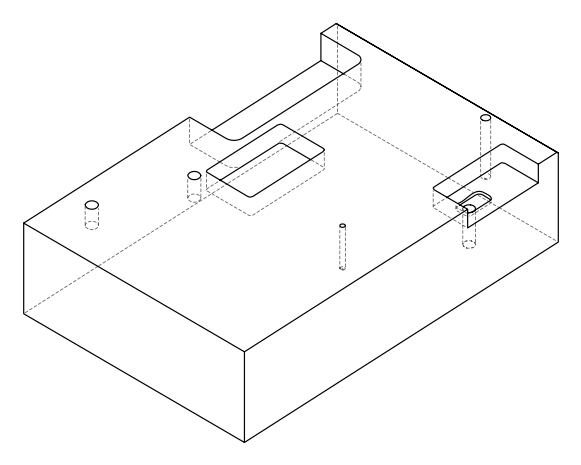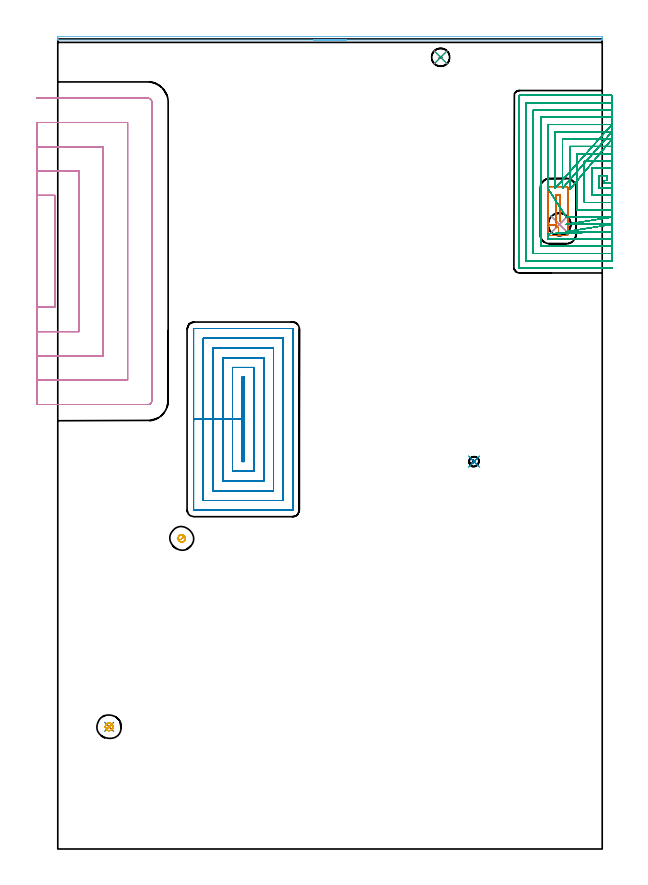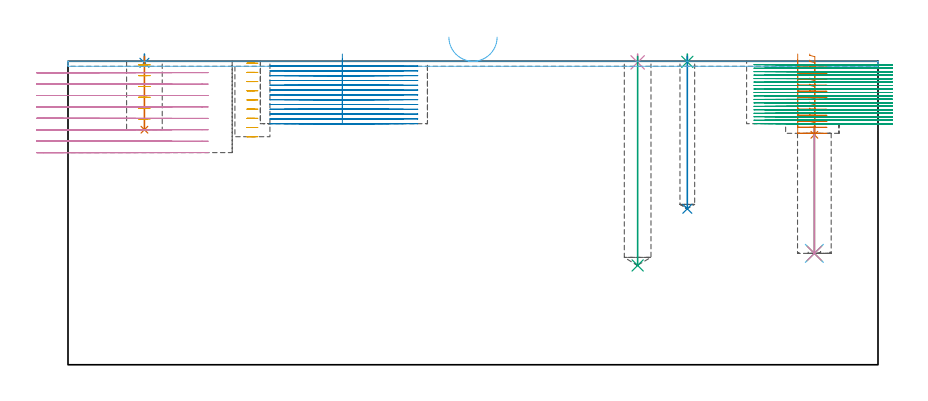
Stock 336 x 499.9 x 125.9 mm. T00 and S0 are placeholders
(PLAN: 17 operations, 13 tool changes, 177.8 min)
(1 SPOT_DRILL | STEP1POCKET | NXT0321_9005460120000 | 0.04 min | 3280 mm3)
(2 SPOT_DRILL_1 | STEP1POCKET_1 | NXT0321_9005460120000 | 0.03 min | 2 mm3)
(3 SPOT_DRILL_2 | STEP1POCKET_2 | NXT0321_9005460120000 | 0.03 min | 0 mm3)
(4 SPOT_DRILL_3 | STEP1POCKET_3 | NXT0321_9005460120000 | 0.03 min | 2 mm3)
(5 DRILL_BLIND_HOLE_INTO_CENTER | STEP1POCKET | UGT0301_480 | 0.21 min | 2718 mm3)
(6 DRILL_TO_ENLARGE_BLIND_HOLE | STEP1POCKET | UGT0301_374 | 0.21 min | 4529 mm3)
(7 DRILL_BLIND_HOLE_INTO_CENTER_1 | STEP1POCKET_1 | NXT0301_128 | 0.12 min | 3071 mm3)
(8 DRILL_BLIND_HOLE_INTO_CENTER_2 | STEP1POCKET_2 | UGT0301_456 | 0.25 min | 1720 mm3)
(9 DRILL_BLIND_HOLE_INTO_CENTER_3 | STEP1POCKET_3 | UGT0301_222 | 0.35 min | 7931 mm3)
(10 BORE_BLIND_HOLE | STEP1POCKET | UGT0332_064 | 0.21 min | 1695 mm3)
(11 MILL_ROUGH_BLIND_HOLE_CONTOUR | STEP1POCKET_1 | NXT0201_013 | Spiral | 0.73 min | 1802 mm3)
(12 AREA_MILL | FG_CHAMFER_SURFACE | UGT0205_001 | 2.84 min | 738 mm3)
(13 MILL_RECTANGULAR_POCKET | POCKET_RECTANGULAR_STRAIGHT | NXT0201_013 | Follow Part, ap 2.5, ae 75% | 5.41 min | 21156 mm3)
(14 MILL_RECTANGULAR_POCKET_1 | POCKET_RECTANGULAR_STRAIGHT_1 | NXT0201_009 | Follow Part, ap 2, ae 75% | 37.23 min | 215221 mm3)
(15 MILL_SLOT | SLOT_PARTIAL_RECTANGULAR | NXT0201_008 | Follow Part, ap 1.5, ae 75% | 95.32 min | 136559 mm3)
(16 MILL_SLOT_1 | SLOT_PARTIAL_RECTANGULAR_1 | UGT0201_094 | Follow Part, ap 5, ae 75% | 33.97 min | 537186 mm3)
(17 MILL_BLIND_HOLE_FROM_SOLID_MATERIAL | STEP1POCKET_4 | NXT0201_013 | Spiral | 0.86 min | 5209 mm3)
(TOOL NXT0321_9005460120000 | NC Spot Drill, 142deg, 12mm, Carbide, Uncoated | D12 PA142 FL30 Z2)
(TOOL UGT0301_480 | Carbide Drill 8.5 mm | D8.5 PA118 FL75 Z2)
(TOOL UGT0301_374 | Twist Drill Flat Bottom 13 mm | D13 PA180 FL101 Z2)
(TOOL NXT0301_128 | Carbide Drill 12mm [861.1-1200-036A1-GP GC34] | D12 PA150 FL37.4 Z2)
(TOOL UGT0301_456 | Carbide Drill 6.1 mm | D6.1 PA118 FL63 Z2)
(TOOL UGT0301_222 | Twist Drill 11.1 mm | D11.1 PA118 FL92 Z2)
(TOOL UGT0332_064 | 14 mm Boring Bar Slip Fit | D14)
(TOOL NXT0201_013 | ENDMILL 10mm | D10 FL30 Z4)
(TOOL UGT0205_001 | Chamfer Mill 20 x 3 x 45 deg. | D20 FL50 Z2)
(TOOL NXT0201_009 | ENDMILL 8mm [2P460-0800-NA 1630] | D8 FL26 Z6)
(TOOL NXT0201_008 | ENDMILL 6mm [2P460-0600-NA 1630] | D6 FL26 Z6)
(TOOL UGT0201_094 | End mill 20 mm | D20 FL38 Z4)
(OP 1 SPOT_DRILL)
G17 G21 G94 G90
T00 M6
G54
G17 G0 G90 X309.6 Y385.5 S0 M3
G43 Z135.9 H0
G94 G81 G98 Z95.389 F250. R99.
G80
M5
M2
(OP 2 SPOT_DRILL_1)
G17 G21 G94 G90
T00 M6
G54
G17 G0 G90 X31.7 Y75.4 S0 M3
G43 Z135.9 H0
G94 G81 G98 Z125.263 F250. R128.9
G80
M5
M2
(OP 3 SPOT_DRILL_2)
G17 G21 G94 G90
T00 M6
G54
G17 G0 G90 X256.9 Y239.1 S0 M3
G43 Z135.9 H0
G94 G81 G98 Z125.637 F250. R128.9
G80
M5
M2
(OP 4 SPOT_DRILL_3)
G17 G21 G94 G90
T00 M6
G54
G17 G0 G90 X236.3 Y488.6 S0 M3
G43 Z135.9 H0
G94 G81 G98 Z125.422 F250. R128.9
G80
M5
M2
(OP 5 DRILL_BLIND_HOLE_INTO_CENTER)
G17 G21 G94 G90
T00 M6
G54
G17 G0 G90 X309.6 Y385.5 S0 M3
G43 Z135.9 H0
G94 G81 G98 Z46.2 F250. R98.
G80
M5
M2
(OP 6 DRILL_TO_ENLARGE_BLIND_HOLE)
G17 G21 G94 G90
T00 M6
G54
G17 G0 G90 X309.6 Y385.5 S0 M3
G43 Z135.9 H0
G94 G73 G98 Z46.2 F250. Q12.45 R98.
G80
M5
M2
(OP 7 DRILL_BLIND_HOLE_INTO_CENTER_1)
G17 G21 G94 G90
T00 M6
G54
G17 G0 G90 X31.7 Y75.4 S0 M3
G43 Z135.9 H1
G94 G81 G98 Z97.5 F250. R127.9
G80
M5
M2
(OP 8 DRILL_BLIND_HOLE_INTO_CENTER_2)
G17 G21 G94 G90
T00 M6
G54
G17 G0 G90 X256.9 Y239.1 S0 M3
G43 Z135.9 H0
G94 G81 G98 Z64.7 F250. R127.9
G80
M5
M2
(OP 9 DRILL_BLIND_HOLE_INTO_CENTER_3)
G17 G21 G94 G90
T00 M6
G54
G17 G0 G90 X236.3 Y488.6 S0 M3
G43 Z135.9 H0
G94 G81 G98 Z41.2 F250. R127.9
G80
M5
M2
(OP 10 BORE_BLIND_HOLE)
G17 G21 G94 G90
T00 M6
G54
G17 G0 G90 X309.6 Y385.5 S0 M3
G43 Z135.9 H0
G94 G85 G98 Z46.2 F250. R98.
G80
M5
M2
(OP 11 MILL_ROUGH_BLIND_HOLE_CONTOUR)
G17 G21 G94 G90
T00 M6
G54
G17 G0 G90 X31.7 Y75.4 S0 M3
G43 Z135.9 H0
Z124.414
G94 G3 X31.842 Y77.658 R1.133 F250.
X29.319 Y75.701 R2.258
X31.399 Y73.019 R2.4
X29.319 Y75.701 R-2.4
X30.359 Y74.36 R1.2
X31.7 Y75.4 R1.2
G0 Z119.929
G3 X31.842 Y77.658 R1.133
X29.319 Y75.701 R2.258
X31.399 Y73.019 R2.4
X29.319 Y75.701 R-2.4
X30.359 Y74.36 R1.2
X31.7 Y75.4 R1.2
G0 Z115.443
G3 X31.842 Y77.658 R1.133
X29.319 Y75.701 R2.258
X31.399 Y73.019 R2.4
X29.319 Y75.701 R-2.4
X30.359 Y74.36 R1.2
X31.7 Y75.4 R1.2
G0 Z110.957
G3 X31.842 Y77.658 R1.133
X29.319 Y75.701 R2.258
X31.399 Y73.019 R2.4
X29.319 Y75.701 R-2.4
X30.359 Y74.36 R1.2
X31.7 Y75.4 R1.2
G0 Z106.471
G3 X31.842 Y77.658 R1.133
X29.319 Y75.701 R2.258
X31.399 Y73.019 R2.4
X29.319 Y75.701 R-2.4
X30.359 Y74.36 R1.2
X31.7 Y75.4 R1.2
G0 Z101.986
G3 X31.842 Y77.658 R1.133
X29.319 Y75.701 R2.258
X31.399 Y73.019 R2.4
X29.319 Y75.701 R-2.4
X30.359 Y74.36 R1.2
X31.7 Y75.4 R1.2
G0 Z97.5
G3 X31.842 Y77.658 R1.133
X29.319 Y75.701 R2.258
X31.399 Y73.019 R2.4
X29.319 Y75.701 R-2.4
X30.359 Y74.36 R1.2
X31.7 Y75.4 R1.2
G0 Z135.9
M5
M2
(OP 12 AREA_MILL)
G17 G21 G94 G90
T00 M6
G54
G17 G0 G90 X178. Y499.3 S1061 M3
G43 Z135.9 H0
G94 G1 X177.962 Z135.028 F250.
X177.848 Z134.163
X177.659 Z133.312
X177.397 Z132.48
X177.063 Z131.674
X176.66 Z130.9
X176.192 Z130.164
X175.66 Z129.472
X175.071 Z128.829
X174.428 Z128.24
X173.736 Z127.708
X173. Z127.24
X172.226 Z126.837
X171.42 Z126.503
X170.588 Z126.241
X169.736 Z126.052
X168.872 Z125.938
X168. Z125.9
X0.163
X0.01 Y499.303 Z125.888
X0.007 Y499.355 Z125.836
X0. Y499.742 Z125.458
Y500.144 Z125.056
Y500.796 Z124.399
Y501.122 Z124.074
X0.002 Y501.391 Z123.805
X0.163 Y501.4 Z123.8
X335.535 Y501.399 Z123.801
X335.837 Y501.396 Z123.804
X335.998 Y501.391 Z123.805
X336. Y501.122 Z124.074
Y500.796 Z124.399
Y500.144 Z125.056
Y499.741 Z125.458
X335.993 Y499.355 Z125.836
X335.99 Y499.303 Z125.888
X335.837 Y499.3 Z125.9
X168.
X167.128 Z125.938
X166.264 Z126.052
X165.412 Z126.241
X164.58 Z126.503
X163.774 Z126.837
X163. Z127.24
X162.264 Z127.708
X161.572 Z128.24
X160.929 Z128.829
X160.34 Z129.472
X159.808 Z130.164
X159.34 Z130.9
X158.937 Z131.674
X158.603 Z132.48
X158.341 Z133.312
X158.152 Z134.163
X158.038 Z135.028
X158. Z135.9
M5
M2
(OP 13 MILL_RECTANGULAR_POCKET)
G17 G21 G94 G90
T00 M6
G54
G17 G0 G90 X307.7 Y401.731 S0 M3
G43 Z135.9 H0
Z128.9
G94 G1 Y403.8 Z128.345 F250.
X309.8 Z127.783
Y387.474 Z123.408
Y403.8 F500.
X307.7
Y386.071
G0 X302.7 Y405.412 Z128.9
G1 Y384.917 Z123.408 F250.
X307.7
Y383.6 F500.
X309.027
Y378.6
X314.1
G3 X314.8 Y379.3 R0.7
G1 Y408.1
G3 X314.1 Y408.8 R0.7
G1 X303.4
G3 X302.7 Y408.1 R0.7
G1 Y379.3
G3 X303.4 Y378.6 R0.7
G1 X309.027
X310.027
G0 X307.7 Y401.731 Z126.408
G1 Y403.8 Z125.854 F250.
X309.8 Z125.291
Y387.474 Z120.917
Y403.8 F500.
X307.7
Y386.071
G0 X302.7 Y405.412 Z126.408
G1 Y384.917 Z120.917 F250.
X307.7
Y383.6 F500.
X309.027
Y378.6
X314.1
G3 X314.8 Y379.3 R0.7
G1 Y408.1
G3 X314.1 Y408.8 R0.7
G1 X303.4
G3 X302.7 Y408.1 R0.7
G1 Y379.3
G3 X303.4 Y378.6 R0.7
G1 X309.027
X310.027
G0 X307.7 Y401.731 Z123.917
G1 Y403.8 Z123.362 F250.
X309.8 Z122.799
Y387.474 Z118.425
Y403.8 F500.
X307.7
Y386.071
G0 X302.7 Y405.412 Z123.917
G1 Y384.917 Z118.425 F250.
X307.7
Y383.6 F500.
X309.027
Y378.6
X314.1
G3 X314.8 Y379.3 R0.7
G1 Y408.1
G3 X314.1 Y408.8 R0.7
G1 X303.4
G3 X302.7 Y408.1 R0.7
G1 Y379.3
G3 X303.4 Y378.6 R0.7
G1 X309.027
X310.027
G0 X307.7 Y401.731 Z121.425
G1 Y403.8 Z120.87 F250.
X309.8 Z120.308
Y387.474 Z115.933
Y403.8 F500.
X307.7
Y386.071
G0 X302.7 Y405.412 Z121.425
G1 Y384.917 Z115.933 F250.
X307.7
Y383.6 F500.
X309.027
Y378.6
X314.1
G3 X314.8 Y379.3 R0.7
G1 Y408.1
G3 X314.1 Y408.8 R0.7
G1 X303.4
G3 X302.7 Y408.1 R0.7
G1 Y379.3
G3 X303.4 Y378.6 R0.7
G1 X309.027
X310.027
G0 X307.7 Y401.731 Z118.933
G1 Y403.8 Z118.379 F250.
X309.8 Z117.816
Y387.474 Z113.442
Y403.8 F500.
X307.7
Y386.071
G0 X302.7 Y405.412 Z118.933
G1 Y384.917 Z113.442 F250.
X307.7
Y383.6 F500.
X309.028
Y378.6
X314.1
G3 X314.8 Y379.3 R0.7
G1 Y408.1
G3 X314.1 Y408.8 R0.7
G1 X303.4
G3 X302.7 Y408.1 R0.7
G1 Y379.3
G3 X303.4 Y378.6 R0.7
G1 X309.028
X310.028
G0 X307.7 Y401.731 Z116.442
G1 Y403.8 Z115.887 F250.
X309.8 Z115.324
Y387.474 Z110.95
Y403.8 F500.
X307.7
Y386.071
G0 X302.7 Y405.412 Z116.442
G1 Y384.917 Z110.95 F250.
X307.7
Y383.6 F500.
X309.028
Y378.6
X314.1
G3 X314.8 Y379.3 R0.7
G1 Y408.1
G3 X314.1 Y408.8 R0.7
G1 X303.4
G3 X302.7 Y408.1 R0.7
G1 Y379.3
G3 X303.4 Y378.6 R0.7
G1 X309.028
X310.028
G0 X307.7 Y401.731 Z113.95
G1 Y403.8 Z113.395 F250.
X309.8 Z112.833
Y387.474 Z108.458
Y403.8 F500.
X307.7
Y386.071
G0 X302.7 Y405.412 Z113.95
G1 Y384.917 Z108.458 F250.
X307.7
Y383.6 F500.
X309.027
Y378.6
X314.1
G3 X314.8 Y379.3 R0.7
G1 Y408.1
G3 X314.1 Y408.8 R0.7
G1 X303.4
G3 X302.7 Y408.1 R0.7
G1 Y379.3
G3 X303.4 Y378.6 R0.7
G1 X309.027
X310.027
G0 X307.7 Y401.731 Z111.458
G1 Y403.8 Z110.904 F250.
X309.8 Z110.341
Y387.474 Z105.967
Y403.8 F500.
X307.7
Y386.071
G0 X302.7 Y405.412 Z111.458
G1 Y384.917 Z105.967 F250.
X307.7
Y383.6 F500.
X309.027
Y378.6
X314.1
G3 X314.8 Y379.3 R0.7
G1 Y408.1
G3 X314.1 Y408.8 R0.7
G1 X303.4
G3 X302.7 Y408.1 R0.7
G1 Y379.3
G3 X303.4 Y378.6 R0.7
G1 X309.027
X310.027
G0 X307.7 Y401.731 Z108.967
G1 Y403.8 Z108.412 F250.
X309.8 Z107.849
Y387.474 Z103.475
Y403.8 F500.
X307.7
Y386.071
G0 X302.7 Y405.412 Z108.967
G1 Y384.917 Z103.475 F250.
X307.7
Y383.6 F500.
X309.027
Y378.6
X314.1
G3 X314.8 Y379.3 R0.7
G1 Y408.1
G3 X314.1 Y408.8 R0.7
G1 X303.4
G3 X302.7 Y408.1 R0.7
G1 Y379.3
G3 X303.4 Y378.6 R0.7
G1 X309.027
X310.027
G0 X307.7 Y401.731 Z106.475
G1 Y403.8 Z105.92 F250.
X309.8 Z105.358
Y387.474 Z100.983
Y403.8 F500.
X307.7
Y386.071
G0 X302.7 Y405.412 Z106.475
G1 Y384.917 Z100.983 F250.
X307.7
Y383.6 F500.
X309.027
Y378.6
X314.1
G3 X314.8 Y379.3 R0.7
G1 Y408.1
G3 X314.1 Y408.8 R0.7
G1 X303.4
G3 X302.7 Y408.1 R0.7
G1 Y379.3
G3 X303.4 Y378.6 R0.7
G1 X309.027
X310.027
G0 X307.7 Y401.731 Z103.983
G1 Y403.8 Z103.429 F250.
X309.8 Z102.866
Y387.474 Z98.492
Y403.8 F500.
X307.7
Y386.071
G0 X302.7 Y405.412 Z103.983
G1 Y384.917 Z98.492 F250.
X307.7
Y383.6 F500.
X309.028
Y378.6
X314.1
G3 X314.8 Y379.3 R0.7
G1 Y408.1
G3 X314.1 Y408.8 R0.7
G1 X303.4
G3 X302.7 Y408.1 R0.7
G1 Y379.3
G3 X303.4 Y378.6 R0.7
G1 X309.028
X310.028
G0 X307.7 Y401.731 Z101.492
G1 Y403.8 Z100.937 F250.
X309.8 Z100.374
Y387.474 Z96.
Y403.8 F500.
X307.7
Y386.071
G0 X302.7 Y405.412 Z101.492
G1 Y384.917 Z96. F250.
X307.7
Y383.6 F500.
X309.028
Y378.6
X314.1
G3 X314.8 Y379.3 R0.7
G1 Y408.1
G3 X314.1 Y408.8 R0.7
G1 X303.4
G3 X302.7 Y408.1 R0.7
G1 Y379.3
G3 X303.4 Y378.6 R0.7
G1 X309.028
X310.028
G0 Z135.9
M5
M2
(OP 14 MILL_RECTANGULAR_POCKET_1)
G17 G21 G94 G90
T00 M6
G54
G17 G0 G90 X113.8 Y283.782 S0 M3
G43 Z135.9 H1
Z128.9
G94 G1 Y265.15 Z123.908 F250.
Y239.1 F500.
X115.1
Y291.2
X113.8
Y265.15
X107.8
Y233.1
X121.1
Y297.2
X107.8
Y265.15
X101.8
Y227.1
X127.1
Y303.2
X101.8
Y265.15
X95.8
Y221.1
X133.1
Y309.2
X95.8
Y265.15
X89.8
Y215.1
X139.1
Y315.2
X89.8
Y265.15
X83.8
Y209.3
G3 X84. Y209.1 R0.2
G1 X144.9
G3 X145.1 Y209.3 R0.2
G1 Y321.
G3 X144.9 Y321.2 R0.2
G1 X84.
G3 X83.8 Y321. R0.2
G1 Y265.15
Y264.15
G0 X113.8 Y283.782 Z126.908
G1 Y265.15 Z121.915 F250.
Y239.1 F500.
X115.1
Y291.2
X113.8
Y265.15
X107.8
Y233.1
X121.1
Y297.2
X107.8
Y265.15
X101.8
Y227.1
X127.1
Y303.2
X101.8
Y265.15
X95.8
Y221.1
X133.1
Y309.2
X95.8
Y265.15
X89.8
Y215.1
X139.1
Y315.2
X89.8
Y265.15
X83.8
Y209.3
G3 X84. Y209.1 R0.2
G1 X144.9
G3 X145.1 Y209.3 R0.2
G1 Y321.
G3 X144.9 Y321.2 R0.2
G1 X84.
G3 X83.8 Y321. R0.2
G1 Y265.15
Y264.15
G0 X113.8 Y283.782 Z124.915
G1 Y265.15 Z119.923 F250.
Y239.1 F500.
X115.1
Y291.2
X113.8
Y265.15
X107.8
Y233.1
X121.1
Y297.2
X107.8
Y265.15
X101.8
Y227.1
X127.1
Y303.2
X101.8
Y265.15
X95.8
Y221.1
X133.1
Y309.2
X95.8
Y265.15
X89.8
Y215.1
X139.1
Y315.2
X89.8
Y265.15
X83.8
Y209.3
G3 X84. Y209.1 R0.2
G1 X144.9
G3 X145.1 Y209.3 R0.2
G1 Y321.
G3 X144.9 Y321.2 R0.2
G1 X84.
G3 X83.8 Y321. R0.2
G1 Y265.15
Y264.15
G0 X113.8 Y283.782 Z122.923
G1 Y265.15 Z117.931 F250.
Y239.1 F500.
X115.1
Y291.2
X113.8
Y265.15
X107.8
Y233.1
X121.1
Y297.2
X107.8
Y265.15
X101.8
Y227.1
X127.1
Y303.2
X101.8
Y265.15
X95.8
Y221.1
X133.1
Y309.2
X95.8
Y265.15
X89.8
Y215.1
X139.1
Y315.2
X89.8
Y265.15
X83.8
Y209.3
G3 X84. Y209.1 R0.2
G1 X144.9
G3 X145.1 Y209.3 R0.2
G1 Y321.
G3 X144.9 Y321.2 R0.2
G1 X84.
G3 X83.8 Y321. R0.2
G1 Y265.15
Y264.15
G0 X113.8 Y283.782 Z120.931
G1 Y265.15 Z115.938 F250.
Y239.1 F500.
X115.1
Y291.2
X113.8
Y265.15
X107.8
Y233.1
X121.1
Y297.2
X107.8
Y265.15
X101.8
Y227.1
X127.1
Y303.2
X101.8
Y265.15
X95.8
Y221.1
X133.1
Y309.2
X95.8
Y265.15
X89.8
Y215.1
X139.1
Y315.2
X89.8
Y265.15
X83.8
Y209.3
G3 X84. Y209.1 R0.2
G1 X144.9
G3 X145.1 Y209.3 R0.2
G1 Y321.
G3 X144.9 Y321.2 R0.2
G1 X84.
G3 X83.8 Y321. R0.2
G1 Y265.15
Y264.15
G0 X113.8 Y283.782 Z118.938
G1 Y265.15 Z113.946 F250.
Y239.1 F500.
X115.1
Y291.2
X113.8
Y265.15
X107.8
Y233.1
X121.1
Y297.2
X107.8
Y265.15
X101.8
Y227.1
X127.1
Y303.2
X101.8
Y265.15
X95.8
Y221.1
X133.1
Y309.2
X95.8
Y265.15
X89.8
Y215.1
X139.1
Y315.2
X89.8
Y265.15
X83.8
Y209.3
G3 X84. Y209.1 R0.2
G1 X144.9
G3 X145.1 Y209.3 R0.2
G1 Y321.
G3 X144.9 Y321.2 R0.2
G1 X84.
G3 X83.8 Y321. R0.2
G1 Y265.15
Y264.15
G0 X113.8 Y283.782 Z116.946
G1 Y265.15 Z111.954 F250.
Y239.1 F500.
X115.1
Y291.2
X113.8
Y265.15
X107.8
Y233.1
X121.1
Y297.2
X107.8
Y265.15
X101.8
Y227.1
X127.1
Y303.2
X101.8
Y265.15
X95.8
Y221.1
X133.1
Y309.2
X95.8
Y265.15
X89.8
Y215.1
X139.1
Y315.2
X89.8
Y265.15
X83.8
Y209.3
G3 X84. Y209.1 R0.2
G1 X144.9
G3 X145.1 Y209.3 R0.2
G1 Y321.
G3 X144.9 Y321.2 R0.2
G1 X84.
G3 X83.8 Y321. R0.2
G1 Y265.15
Y264.15
G0 X113.8 Y283.782 Z114.954
G1 Y265.15 Z109.962 F250.
Y239.1 F500.
X115.1
Y291.2
X113.8
Y265.15
X107.8
Y233.1
X121.1
Y297.2
X107.8
Y265.15
X101.8
Y227.1
X127.1
Y303.2
X101.8
Y265.15
X95.8
Y221.1
X133.1
Y309.2
X95.8
Y265.15
X89.8
Y215.1
X139.1
Y315.2
X89.8
Y265.15
X83.8
Y209.3
G3 X84. Y209.1 R0.2
G1 X144.9
G3 X145.1 Y209.3 R0.2
G1 Y321.
G3 X144.9 Y321.2 R0.2
G1 X84.
G3 X83.8 Y321. R0.2
G1 Y265.15
Y264.15
G0 X113.8 Y283.782 Z112.962
G1 Y265.15 Z107.969 F250.
Y239.1 F500.
X115.1
Y291.2
X113.8
Y265.15
X107.8
Y233.1
X121.1
Y297.2
X107.8
Y265.15
X101.8
Y227.1
X127.1
Y303.2
X101.8
Y265.15
X95.8
Y221.1
X133.1
Y309.2
X95.8
Y265.15
X89.8
Y215.1
X139.1
Y315.2
X89.8
Y265.15
X83.8
Y209.3
G3 X84. Y209.1 R0.2
G1 X144.9
G3 X145.1 Y209.3 R0.2
G1 Y321.
G3 X144.9 Y321.2 R0.2
G1 X84.
G3 X83.8 Y321. R0.2
G1 Y265.15
Y264.15
G0 X113.8 Y283.782 Z110.969
G1 Y265.15 Z105.977 F250.
Y239.1 F500.
X115.1
Y291.2
X113.8
Y265.15
X107.8
Y233.1
X121.1
Y297.2
X107.8
Y265.15
X101.8
Y227.1
X127.1
Y303.2
X101.8
Y265.15
X95.8
Y221.1
X133.1
Y309.2
X95.8
Y265.15
X89.8
Y215.1
X139.1
Y315.2
X89.8
Y265.15
X83.8
Y209.3
G3 X84. Y209.1 R0.2
G1 X144.9
G3 X145.1 Y209.3 R0.2
G1 Y321.
G3 X144.9 Y321.2 R0.2
G1 X84.
G3 X83.8 Y321. R0.2
G1 Y265.15
Y264.15
G0 X113.8 Y283.782 Z108.977
G1 Y265.15 Z103.985 F250.
Y239.1 F500.
X115.1
Y291.2
X113.8
Y265.15
X107.8
Y233.1
X121.1
Y297.2
X107.8
Y265.15
X101.8
Y227.1
X127.1
Y303.2
X101.8
Y265.15
X95.8
Y221.1
X133.1
Y309.2
X95.8
Y265.15
X89.8
Y215.1
X139.1
Y315.2
X89.8
Y265.15
X83.8
Y209.3
G3 X84. Y209.1 R0.2
G1 X144.9
G3 X145.1 Y209.3 R0.2
G1 Y321.
G3 X144.9 Y321.2 R0.2
G1 X84.
G3 X83.8 Y321. R0.2
G1 Y265.15
Y264.15
G0 X113.8 Y283.782 Z106.985
G1 Y265.15 Z101.992 F250.
Y239.1 F500.
X115.1
Y291.2
X113.8
Y265.15
X107.8
Y233.1
X121.1
Y297.2
X107.8
Y265.15
X101.8
Y227.1
X127.1
Y303.2
X101.8
Y265.15
X95.8
Y221.1
X133.1
Y309.2
X95.8
Y265.15
X89.8
Y215.1
X139.1
Y315.2
X89.8
Y265.15
X83.8
Y209.3
G3 X84. Y209.1 R0.2
G1 X144.9
G3 X145.1 Y209.3 R0.2
G1 Y321.
G3 X144.9 Y321.2 R0.2
G1 X84.
G3 X83.8 Y321. R0.2
G1 Y265.15
Y264.15
G0 X113.8 Y283.782 Z104.992
G1 Y265.15 Z100. F250.
Y239.1 F500.
X115.1
Y291.2
X113.8
Y265.15
X107.8
Y233.1
X121.1
Y297.2
X107.8
Y265.15
X101.8
Y227.1
X127.1
Y303.2
X101.8
Y265.15
X95.8
Y221.1
X133.1
Y309.2
X95.8
Y265.15
X89.8
Y215.1
X139.1
Y315.2
X89.8
Y265.15
X83.8
Y209.3
G3 X84. Y209.1 R0.2
G1 X144.9
G3 X145.1 Y209.3 R0.2
G1 Y321.
G3 X144.9 Y321.2 R0.2
G1 X84.
G3 X83.8 Y321. R0.2
G1 Y265.15
Y264.15
G0 Z135.9
M5
M2
(OP 15 MILL_SLOT)
G17 G21 G94 G90
T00 M6
G54
G17 G0 G90 X342. Y411. S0 M3
G43 Z135.9 H1
Z124.461
G94 G1 X339. F250.
X337. F500.
Y412.6
X339.
Y415.6
X334.
Y408.
X339.
X342. F250.
Y420.1
X339.
X329.5 F500.
Y403.5
X339.
X342. F250.
Y424.6
X339.
X325. F500.
Y399.
X339.
X342. F250.
Y429.1
X339.
X320.5 F500.
Y394.5
X339.
X342. F250.
Y433.6
X339.
X316. F500.
Y409.99
Y406.99 F250.
X342. Y438.1 F500.
X339. F250.
X311.5 F500.
Y410.8
Y407.8 F250.
X342. Y442.6 F500.
X339. F250.
X307. F500.
Y410.8
Y407.8 F250.
X342. Y447.1 F500.
X339. F250.
X302.5 F500.
Y410.626
Y407.626 F250.
X313.8 Y390. F500.
X316.8 F250.
X339. F500.
X342. F250.
X313.8 Y385.5 F500.
X316.8 F250.
X339. F500.
X342. F250.
X313.8 Y381. F500.
X316.8 F250.
X339. F500.
X342. F250.
X302.5 Y379.766 F500.
Y376.766 F250.
Y376.5 F500.
X339.
X342. F250.
Y451.6
X339.
X298. F500.
Y372.
X339.
X342. F250.
Y456.1
X339.
X293.5 F500.
Y367.5
X339.
X342. F250.
Y460.6
X339.
X289. F500.
Y363.
X339.
X342. F250.
Y465.1
X339.
X284.9 F500.
G3 X284.5 Y464.7 R0.4
G1 Y358.9
G3 X284.9 Y358.5 R0.4
G1 X339.
X342. F250.
G0 Y411. Z123.022
G1 X339.
X337. F500.
Y412.6
X339.
Y415.6
X334.
Y408.
X339.
X342. F250.
Y420.1
X339.
X329.5 F500.
Y403.5
X339.
X342. F250.
Y424.6
X339.
X325. F500.
Y399.
X339.
X342. F250.
Y429.1
X339.
X320.5 F500.
Y394.5
X339.
X342. F250.
Y433.6
X339.
X316. F500.
Y409.99
Y406.99 F250.
X342. Y438.1 F500.
X339. F250.
X311.5 F500.
Y410.8
Y407.8 F250.
X342. Y442.6 F500.
X339. F250.
X307. F500.
Y410.8
Y407.8 F250.
X342. Y447.1 F500.
X339. F250.
X302.5 F500.
Y410.626
Y407.626 F250.
X313.8 Y390. F500.
X316.8 F250.
X339. F500.
X342. F250.
X313.8 Y385.5 F500.
X316.8 F250.
X339. F500.
X342. F250.
X313.8 Y381. F500.
X316.8 F250.
X339. F500.
X342. F250.
X302.5 Y379.766 F500.
Y376.766 F250.
Y376.5 F500.
X339.
X342. F250.
Y451.6
X339.
X298. F500.
Y372.
X339.
X342. F250.
Y456.1
X339.
X293.5 F500.
Y367.5
X339.
X342. F250.
Y460.6
X339.
X289. F500.
Y363.
X339.
X342. F250.
Y465.1
X339.
X284.9 F500.
G3 X284.5 Y464.7 R0.4
G1 Y358.9
G3 X284.9 Y358.5 R0.4
G1 X339.
X342. F250.
G0 Y411. Z121.583
G1 X339.
X337. F500.
Y412.6
X339.
Y415.6
X334.
Y408.
X339.
X342. F250.
Y420.1
X339.
X329.5 F500.
Y403.5
X339.
X342. F250.
Y424.6
X339.
X325. F500.
Y399.
X339.
X342. F250.
Y429.1
X339.
X320.5 F500.
Y394.5
X339.
X342. F250.
Y433.6
X339.
X316. F500.
Y409.99
Y406.99 F250.
X342. Y438.1 F500.
X339. F250.
X311.5 F500.
Y410.8
Y407.8 F250.
X342. Y442.6 F500.
X339. F250.
X307. F500.
Y410.8
Y407.8 F250.
X342. Y447.1 F500.
X339. F250.
X302.5 F500.
Y410.626
Y407.626 F250.
X313.8 Y390. F500.
X316.8 F250.
X339. F500.
X342. F250.
X313.8 Y385.5 F500.
X316.8 F250.
X339. F500.
X342. F250.
X313.8 Y381. F500.
X316.8 F250.
X339. F500.
X342. F250.
X302.5 Y379.766 F500.
Y376.766 F250.
Y376.5 F500.
X339.
X342. F250.
Y451.6
X339.
X298. F500.
Y372.
X339.
X342. F250.
Y456.1
X339.
X293.5 F500.
Y367.5
X339.
X342. F250.
Y460.6
X339.
X289. F500.
Y363.
X339.
X342. F250.
Y465.1
X339.
X284.9 F500.
G3 X284.5 Y464.7 R0.4
G1 Y358.9
G3 X284.9 Y358.5 R0.4
G1 X339.
X342. F250.
G0 Y411. Z120.144
G1 X339.
X337. F500.
Y412.6
X339.
Y415.6
X334.
Y408.
X339.
X342. F250.
Y420.1
X339.
X329.5 F500.
Y403.5
X339.
X342. F250.
Y424.6
X339.
X325. F500.
Y399.
X339.
X342. F250.
Y429.1
X339.
X320.5 F500.
Y394.5
X339.
X342. F250.
Y433.6
X339.
X316. F500.
Y409.99
Y406.99 F250.
X342. Y438.1 F500.
X339. F250.
X311.5 F500.
Y410.8
Y407.8 F250.
X342. Y442.6 F500.
X339. F250.
X307. F500.
Y410.8
Y407.8 F250.
X342. Y447.1 F500.
X339. F250.
X302.5 F500.
Y410.626
Y407.626 F250.
X313.8 Y390. F500.
X316.8 F250.
X339. F500.
X342. F250.
X313.8 Y385.5 F500.
X316.8 F250.
X339. F500.
X342. F250.
X313.8 Y381. F500.
X316.8 F250.
X339. F500.
X342. F250.
X302.5 Y379.766 F500.
Y376.766 F250.
Y376.5 F500.
X339.
X342. F250.
Y451.6
X339.
X298. F500.
Y372.
X339.
X342. F250.
Y456.1
X339.
X293.5 F500.
Y367.5
X339.
X342. F250.
Y460.6
X339.
X289. F500.
Y363.
X339.
X342. F250.
Y465.1
X339.
X284.9 F500.
G3 X284.5 Y464.7 R0.4
G1 Y358.9
G3 X284.9 Y358.5 R0.4
G1 X339.
X342. F250.
G0 Y411. Z118.705
G1 X339.
X337. F500.
Y412.6
X339.
Y415.6
X334.
Y408.
X339.
X342. F250.
Y420.1
X339.
X329.5 F500.
Y403.5
X339.
X342. F250.
Y424.6
X339.
X325. F500.
Y399.
X339.
X342. F250.
Y429.1
X339.
X320.5 F500.
Y394.5
X339.
X342. F250.
Y433.6
X339.
X316. F500.
Y409.99
Y406.99 F250.
X342. Y438.1 F500.
X339. F250.
X311.5 F500.
Y410.8
Y407.8 F250.
X342. Y442.6 F500.
X339. F250.
X307. F500.
Y410.8
Y407.8 F250.
X342. Y447.1 F500.
X339. F250.
X302.5 F500.
Y410.626
Y407.626 F250.
X313.8 Y390. F500.
X316.8 F250.
X339. F500.
X342. F250.
X313.8 Y385.5 F500.
X316.8 F250.
X339. F500.
X342. F250.
X313.8 Y381. F500.
X316.8 F250.
X339. F500.
X342. F250.
X302.5 Y379.766 F500.
Y376.766 F250.
Y376.5 F500.
X339.
X342. F250.
Y451.6
X339.
X298. F500.
Y372.
X339.
X342. F250.
Y456.1
X339.
X293.5 F500.
Y367.5
X339.
X342. F250.
Y460.6
X339.
X289. F500.
Y363.
X339.
X342. F250.
Y465.1
X339.
X284.9 F500.
G3 X284.5 Y464.7 R0.4
G1 Y358.9
G3 X284.9 Y358.5 R0.4
G1 X339.
X342. F250.
G0 Y411. Z117.267
G1 X339.
X337. F500.
Y412.6
X339.
Y415.6
X334.
Y408.
X339.
X342. F250.
Y420.1
X339.
X329.5 F500.
Y403.5
X339.
X342. F250.
Y424.6
X339.
X325. F500.
Y399.
X339.
X342. F250.
Y429.1
X339.
X320.5 F500.
Y394.5
X339.
X342. F250.
Y433.6
X339.
X316. F500.
Y409.99
Y406.99 F250.
X342. Y438.1 F500.
X339. F250.
X311.5 F500.
Y410.8
Y407.8 F250.
X342. Y442.6 F500.
X339. F250.
X307. F500.
Y410.8
Y407.8 F250.
X342. Y447.1 F500.
X339. F250.
X302.5 F500.
Y410.626
Y407.626 F250.
X313.8 Y390. F500.
X316.8 F250.
X339. F500.
X342. F250.
X313.8 Y385.5 F500.
X316.8 F250.
X339. F500.
X342. F250.
X313.8 Y381. F500.
X316.8 F250.
X339. F500.
X342. F250.
X302.5 Y379.766 F500.
Y376.766 F250.
Y376.5 F500.
X339.
X342. F250.
Y451.6
X339.
X298. F500.
Y372.
X339.
X342. F250.
Y456.1
X339.
X293.5 F500.
Y367.5
X339.
X342. F250.
Y460.6
X339.
X289. F500.
Y363.
X339.
X342. F250.
Y465.1
X339.
X284.9 F500.
G3 X284.5 Y464.7 R0.4
G1 Y358.9
G3 X284.9 Y358.5 R0.4
G1 X339.
X342. F250.
G0 Y411. Z115.828
G1 X339.
X337. F500.
Y412.6
X339.
Y415.6
X334.
Y408.
X339.
X342. F250.
Y420.1
X339.
X329.5 F500.
Y403.5
X339.
X342. F250.
Y424.6
X339.
X325. F500.
Y399.
X339.
X342. F250.
Y429.1
X339.
X320.5 F500.
Y394.5
X339.
X342. F250.
Y433.6
X339.
X316. F500.
Y409.99
Y406.99 F250.
X342. Y438.1 F500.
X339. F250.
X311.5 F500.
Y410.8
Y407.8 F250.
X342. Y442.6 F500.
X339. F250.
X307. F500.
Y410.8
Y407.8 F250.
X342. Y447.1 F500.
X339. F250.
X302.5 F500.
Y410.626
Y407.626 F250.
X313.8 Y390. F500.
X316.8 F250.
X339. F500.
X342. F250.
X313.8 Y385.5 F500.
X316.8 F250.
X339. F500.
X342. F250.
X313.8 Y381. F500.
X316.8 F250.
X339. F500.
X342. F250.
X302.5 Y379.766 F500.
Y376.766 F250.
Y376.5 F500.
X339.
X342. F250.
Y451.6
X339.
X298. F500.
Y372.
X339.
X342. F250.
Y456.1
X339.
X293.5 F500.
Y367.5
X339.
X342. F250.
Y460.6
X339.
X289. F500.
Y363.
X339.
X342. F250.
Y465.1
X339.
X284.9 F500.
G3 X284.5 Y464.7 R0.4
G1 Y358.9
G3 X284.9 Y358.5 R0.4
G1 X339.
X342. F250.
G0 Y411. Z114.389
G1 X339.
X337. F500.
Y412.6
X339.
Y415.6
X334.
Y408.
X339.
X342. F250.
Y420.1
X339.
X329.5 F500.
Y403.5
X339.
X342. F250.
Y424.6
X339.
X325. F500.
Y399.
X339.
X342. F250.
Y429.1
X339.
X320.5 F500.
Y394.5
X339.
X342. F250.
Y433.6
X339.
X316. F500.
Y409.99
Y406.99 F250.
X342. Y438.1 F500.
X339. F250.
X311.5 F500.
Y410.8
Y407.8 F250.
X342. Y442.6 F500.
X339. F250.
X307. F500.
Y410.8
Y407.8 F250.
X342. Y447.1 F500.
X339. F250.
X302.5 F500.
Y410.626
Y407.626 F250.
X313.8 Y390. F500.
X316.8 F250.
X339. F500.
X342. F250.
X313.8 Y385.5 F500.
X316.8 F250.
X339. F500.
X342. F250.
X313.8 Y381. F500.
X316.8 F250.
X339. F500.
X342. F250.
X302.5 Y379.766 F500.
Y376.766 F250.
Y376.5 F500.
X339.
X342. F250.
Y451.6
X339.
X298. F500.
Y372.
X339.
X342. F250.
Y456.1
X339.
X293.5 F500.
Y367.5
X339.
X342. F250.
Y460.6
X339.
X289. F500.
Y363.
X339.
X342. F250.
Y465.1
X339.
X284.9 F500.
G3 X284.5 Y464.7 R0.4
G1 Y358.9
G3 X284.9 Y358.5 R0.4
G1 X339.
X342. F250.
G0 Y411. Z112.95
G1 X339.
X337. F500.
Y412.6
X339.
Y415.6
X334.
Y408.
X339.
X342. F250.
Y420.1
X339.
X329.5 F500.
Y403.5
X339.
X342. F250.
Y424.6
X339.
X325. F500.
Y399.
X339.
X342. F250.
Y429.1
X339.
X320.5 F500.
Y394.5
X339.
X342. F250.
Y433.6
X339.
X316. F500.
Y409.99
Y406.99 F250.
X342. Y438.1 F500.
X339. F250.
X311.5 F500.
Y410.8
Y407.8 F250.
X342. Y442.6 F500.
X339. F250.
X307. F500.
Y410.8
Y407.8 F250.
X342. Y447.1 F500.
X339. F250.
X302.5 F500.
Y410.626
Y407.626 F250.
X313.8 Y390. F500.
X316.8 F250.
X339. F500.
X342. F250.
X313.8 Y385.5 F500.
X316.8 F250.
X339. F500.
X342. F250.
X313.8 Y381. F500.
X316.8 F250.
X339. F500.
X342. F250.
X302.5 Y379.766 F500.
Y376.766 F250.
Y376.5 F500.
X339.
X342. F250.
Y451.6
X339.
X298. F500.
Y372.
X339.
X342. F250.
Y456.1
X339.
X293.5 F500.
Y367.5
X339.
X342. F250.
Y460.6
X339.
X289. F500.
Y363.
X339.
X342. F250.
Y465.1
X339.
X284.9 F500.
G3 X284.5 Y464.7 R0.4
G1 Y358.9
G3 X284.9 Y358.5 R0.4
G1 X339.
X342. F250.
G0 Y411. Z111.511
G1 X339.
X337. F500.
Y412.6
X339.
Y415.6
X334.
Y408.
X339.
X342. F250.
Y420.1
X339.
X329.5 F500.
Y403.5
X339.
X342. F250.
Y424.6
X339.
X325. F500.
Y399.
X339.
X342. F250.
Y429.1
X339.
X320.5 F500.
Y394.5
X339.
X342. F250.
Y433.6
X339.
X316. F500.
Y409.99
Y406.99 F250.
X342. Y438.1 F500.
X339. F250.
X311.5 F500.
Y410.8
Y407.8 F250.
X342. Y442.6 F500.
X339. F250.
X307. F500.
Y410.8
Y407.8 F250.
X342. Y447.1 F500.
X339. F250.
X302.5 F500.
Y410.626
Y407.626 F250.
X313.8 Y390. F500.
X316.8 F250.
X339. F500.
X342. F250.
X313.8 Y385.5 F500.
X316.8 F250.
X339. F500.
X342. F250.
X313.8 Y381. F500.
X316.8 F250.
X339. F500.
X342. F250.
X302.5 Y379.766 F500.
Y376.766 F250.
Y376.5 F500.
X339.
X342. F250.
Y451.6
X339.
X298. F500.
Y372.
X339.
X342. F250.
Y456.1
X339.
X293.5 F500.
Y367.5
X339.
X342. F250.
Y460.6
X339.
X289. F500.
Y363.
X339.
X342. F250.
Y465.1
X339.
X284.9 F500.
G3 X284.5 Y464.7 R0.4
G1 Y358.9
G3 X284.9 Y358.5 R0.4
G1 X339.
X342. F250.
G0 Y411. Z110.072
G1 X339.
X337. F500.
Y412.6
X339.
Y415.6
X334.
Y408.
X339.
X342. F250.
Y420.1
X339.
X329.5 F500.
Y403.5
X339.
X342. F250.
Y424.6
X339.
X325. F500.
Y399.
X339.
X342. F250.
Y429.1
X339.
X320.5 F500.
Y394.5
X339.
X342. F250.
Y433.6
X339.
X316. F500.
Y409.99
Y406.99 F250.
X342. Y438.1 F500.
X339. F250.
X311.5 F500.
Y410.8
Y407.8 F250.
X342. Y442.6 F500.
X339. F250.
X307. F500.
Y410.8
Y407.8 F250.
X342. Y447.1 F500.
X339. F250.
X302.5 F500.
Y410.626
Y407.626 F250.
X313.8 Y390. F500.
X316.8 F250.
X339. F500.
X342. F250.
X313.8 Y385.5 F500.
X316.8 F250.
X339. F500.
X342. F250.
X313.8 Y381. F500.
X316.8 F250.
X339. F500.
X342. F250.
X302.5 Y379.766 F500.
Y376.766 F250.
Y376.5 F500.
X339.
X342. F250.
Y451.6
X339.
X298. F500.
Y372.
X339.
X342. F250.
Y456.1
X339.
X293.5 F500.
Y367.5
X339.
X342. F250.
Y460.6
X339.
X289. F500.
Y363.
X339.
X342. F250.
Y465.1
X339.
X284.9 F500.
G3 X284.5 Y464.7 R0.4
G1 Y358.9
G3 X284.9 Y358.5 R0.4
G1 X339.
X342. F250.
G0 Y411. Z108.633
G1 X339.
X337. F500.
Y412.6
X339.
Y415.6
X334.
Y408.
X339.
X342. F250.
Y420.1
X339.
X329.5 F500.
Y403.5
X339.
X342. F250.
Y424.6
X339.
X325. F500.
Y399.
X339.
X342. F250.
Y429.1
X339.
X320.5 F500.
Y394.5
X339.
X342. F250.
Y433.6
X339.
X316. F500.
Y409.99
Y406.99 F250.
X342. Y438.1 F500.
X339. F250.
X311.5 F500.
Y410.8
Y407.8 F250.
X342. Y442.6 F500.
X339. F250.
X307. F500.
Y410.8
Y407.8 F250.
X342. Y447.1 F500.
X339. F250.
X302.5 F500.
Y410.626
Y407.626 F250.
X313.8 Y390. F500.
X316.8 F250.
X339. F500.
X342. F250.
X313.8 Y385.5 F500.
X316.8 F250.
X339. F500.
X342. F250.
X313.8 Y381. F500.
X316.8 F250.
X339. F500.
X342. F250.
X302.5 Y379.766 F500.
Y376.766 F250.
Y376.5 F500.
X339.
X342. F250.
Y451.6
X339.
X298. F500.
Y372.
X339.
X342. F250.
Y456.1
X339.
X293.5 F500.
Y367.5
X339.
X342. F250.
Y460.6
X339.
X289. F500.
Y363.
X339.
X342. F250.
Y465.1
X339.
X284.9 F500.
G3 X284.5 Y464.7 R0.4
G1 Y358.9
G3 X284.9 Y358.5 R0.4
G1 X339.
X342. F250.
G0 Y411. Z107.194
G1 X339.
X337. F500.
Y412.6
X339.
Y415.6
X334.
Y408.
X339.
X342. F250.
Y420.1
X339.
X329.5 F500.
Y403.5
X339.
X342. F250.
Y424.6
X339.
X325. F500.
Y399.
X339.
X342. F250.
Y429.1
X339.
X320.5 F500.
Y394.5
X339.
X342. F250.
Y433.6
X339.
X316. F500.
Y409.99
Y406.99 F250.
X342. Y438.1 F500.
X339. F250.
X311.5 F500.
Y410.8
Y407.8 F250.
X342. Y442.6 F500.
X339. F250.
X307. F500.
Y410.8
Y407.8 F250.
X342. Y447.1 F500.
X339. F250.
X302.5 F500.
Y410.626
Y407.626 F250.
X313.8 Y390. F500.
X316.8 F250.
X339. F500.
X342. F250.
X313.8 Y385.5 F500.
X316.8 F250.
X339. F500.
X342. F250.
X313.8 Y381. F500.
X316.8 F250.
X339. F500.
X342. F250.
X302.5 Y379.766 F500.
Y376.766 F250.
Y376.5 F500.
X339.
X342. F250.
Y451.6
X339.
X298. F500.
Y372.
X339.
X342. F250.
Y456.1
X339.
X293.5 F500.
Y367.5
X339.
X342. F250.
Y460.6
X339.
X289. F500.
Y363.
X339.
X342. F250.
Y465.1
X339.
X284.9 F500.
G3 X284.5 Y464.7 R0.4
G1 Y358.9
G3 X284.9 Y358.5 R0.4
G1 X339.
X342. F250.
G0 Y411. Z105.756
G1 X339.
X337. F500.
Y412.6
X339.
Y415.6
X334.
Y408.
X339.
X342. F250.
Y420.1
X339.
X329.5 F500.
Y403.5
X339.
X342. F250.
Y424.6
X339.
X325. F500.
Y399.
X339.
X342. F250.
Y429.1
X339.
X320.5 F500.
Y394.5
X339.
X342. F250.
Y433.6
X339.
X316. F500.
Y409.99
Y406.99 F250.
X342. Y438.1 F500.
X339. F250.
X311.5 F500.
Y410.8
Y407.8 F250.
X342. Y442.6 F500.
X339. F250.
X307. F500.
Y410.8
Y407.8 F250.
X342. Y447.1 F500.
X339. F250.
X302.5 F500.
Y410.626
Y407.626 F250.
X313.8 Y390. F500.
X316.8 F250.
X339. F500.
X342. F250.
X313.8 Y385.5 F500.
X316.8 F250.
X339. F500.
X342. F250.
X313.8 Y381. F500.
X316.8 F250.
X339. F500.
X342. F250.
X302.5 Y379.766 F500.
Y376.766 F250.
Y376.5 F500.
X339.
X342. F250.
Y451.6
X339.
X298. F500.
Y372.
X339.
X342. F250.
Y456.1
X339.
X293.5 F500.
Y367.5
X339.
X342. F250.
Y460.6
X339.
X289. F500.
Y363.
X339.
X342. F250.
Y465.1
X339.
X284.9 F500.
G3 X284.5 Y464.7 R0.4
G1 Y358.9
G3 X284.9 Y358.5 R0.4
G1 X339.
X342. F250.
G0 Y411. Z104.317
G1 X339.
X337. F500.
Y412.6
X339.
Y415.6
X334.
Y408.
X339.
X342. F250.
Y420.1
X339.
X329.5 F500.
Y403.5
X339.
X342. F250.
Y424.6
X339.
X325. F500.
Y399.
X339.
X342. F250.
Y429.1
X339.
X320.5 F500.
Y394.5
X339.
X342. F250.
Y433.6
X339.
X316. F500.
Y409.99
Y406.99 F250.
X342. Y438.1 F500.
X339. F250.
X311.5 F500.
Y410.8
Y407.8 F250.
X342. Y442.6 F500.
X339. F250.
X307. F500.
Y410.8
Y407.8 F250.
X342. Y447.1 F500.
X339. F250.
X302.5 F500.
Y410.626
Y407.626 F250.
X313.8 Y390. F500.
X316.8 F250.
X339. F500.
X342. F250.
X313.8 Y385.5 F500.
X316.8 F250.
X339. F500.
X342. F250.
X313.8 Y381. F500.
X316.8 F250.
X339. F500.
X342. F250.
X302.5 Y379.766 F500.
Y376.766 F250.
Y376.5 F500.
X339.
X342. F250.
Y451.6
X339.
X298. F500.
Y372.
X339.
X342. F250.
Y456.1
X339.
X293.5 F500.
Y367.5
X339.
X342. F250.
Y460.6
X339.
X289. F500.
Y363.
X339.
X342. F250.
Y465.1
X339.
X284.9 F500.
G3 X284.5 Y464.7 R0.4
G1 Y358.9
G3 X284.9 Y358.5 R0.4
G1 X339.
X342. F250.
G0 Y411. Z102.878
G1 X339.
X337. F500.
Y412.6
X339.
Y415.6
X334.
Y408.
X339.
X342. F250.
Y420.1
X339.
X329.5 F500.
Y403.5
X339.
X342. F250.
Y424.6
X339.
X325. F500.
Y399.
X339.
X342. F250.
Y429.1
X339.
X320.5 F500.
Y394.5
X339.
X342. F250.
Y433.6
X339.
X316. F500.
Y409.99
Y406.99 F250.
X342. Y438.1 F500.
X339. F250.
X311.5 F500.
Y410.8
Y407.8 F250.
X342. Y442.6 F500.
X339. F250.
X307. F500.
Y410.8
Y407.8 F250.
X342. Y447.1 F500.
X339. F250.
X302.5 F500.
Y410.626
Y407.626 F250.
X313.8 Y390. F500.
X316.8 F250.
X339. F500.
X342. F250.
X313.8 Y385.5 F500.
X316.8 F250.
X339. F500.
X342. F250.
X313.8 Y381. F500.
X316.8 F250.
X339. F500.
X342. F250.
X302.5 Y379.766 F500.
Y376.766 F250.
Y376.5 F500.
X339.
X342. F250.
Y451.6
X339.
X298. F500.
Y372.
X339.
X342. F250.
Y456.1
X339.
X293.5 F500.
Y367.5
X339.
X342. F250.
Y460.6
X339.
X289. F500.
Y363.
X339.
X342. F250.
Y465.1
X339.
X284.9 F500.
G3 X284.5 Y464.7 R0.4
G1 Y358.9
G3 X284.9 Y358.5 R0.4
G1 X339.
X342. F250.
G0 Y411. Z101.439
G1 X339.
X337. F500.
Y412.6
X339.
Y415.6
X334.
Y408.
X339.
X342. F250.
Y420.1
X339.
X329.5 F500.
Y403.5
X339.
X342. F250.
Y424.6
X339.
X325. F500.
Y399.
X339.
X342. F250.
Y429.1
X339.
X320.5 F500.
Y394.5
X339.
X342. F250.
Y433.6
X339.
X316. F500.
Y409.99
Y406.99 F250.
X342. Y438.1 F500.
X339. F250.
X311.5 F500.
Y410.8
Y407.8 F250.
X342. Y442.6 F500.
X339. F250.
X307. F500.
Y410.8
Y407.8 F250.
X342. Y447.1 F500.
X339. F250.
X302.5 F500.
Y410.626
Y407.626 F250.
X313.8 Y390. F500.
X316.8 F250.
X339. F500.
X342. F250.
X313.8 Y385.5 F500.
X316.8 F250.
X339. F500.
X342. F250.
X313.8 Y381. F500.
X316.8 F250.
X339. F500.
X342. F250.
X302.5 Y379.766 F500.
Y376.766 F250.
Y376.5 F500.
X339.
X342. F250.
Y451.6
X339.
X298. F500.
Y372.
X339.
X342. F250.
Y456.1
X339.
X293.5 F500.
Y367.5
X339.
X342. F250.
Y460.6
X339.
X289. F500.
Y363.
X339.
X342. F250.
Y465.1
X339.
X284.9 F500.
G3 X284.5 Y464.7 R0.4
G1 Y358.9
G3 X284.9 Y358.5 R0.4
G1 X339.
X342. F250.
G0 Y411. Z100.
G1 X339.
X337. F500.
Y412.6
X339.
Y415.6
X334.
Y408.
X339.
X342. F250.
Y420.1
X339.
X329.5 F500.
Y403.5
X339.
X342. F250.
Y424.6
X339.
X325. F500.
Y399.
X339.
X342. F250.
Y429.1
X339.
X320.5 F500.
Y394.5
X339.
X342. F250.
Y433.6
X339.
X316. F500.
Y409.99
Y406.99 F250.
X342. Y438.1 F500.
X339. F250.
X311.5 F500.
Y410.8
Y407.8 F250.
X342. Y442.6 F500.
X339. F250.
X307. F500.
Y410.8
Y407.8 F250.
X342. Y447.1 F500.
X339. F250.
X302.5 F500.
Y410.626
Y407.626 F250.
X313.8 Y390. F500.
X316.8 F250.
X339. F500.
X342. F250.
X313.8 Y385.5 F500.
X316.8 F250.
X339. F500.
X342. F250.
X313.8 Y381. F500.
X316.8 F250.
X339. F500.
X342. F250.
X302.5 Y379.766 F500.
Y376.766 F250.
Y376.5 F500.
X339.
X342. F250.
Y451.6
X339.
X298. F500.
Y372.
X339.
X342. F250.
Y456.1
X339.
X293.5 F500.
Y367.5
X339.
X342. F250.
Y460.6
X339.
X289. F500.
Y363.
X339.
X342. F250.
Y465.1
X339.
X284.9 F500.
G3 X284.5 Y464.7 R0.4
G1 Y358.9
G3 X284.9 Y358.5 R0.4
G1 X339.
X342. F250.
G0 Z135.9
M5
M2
(OP 16 MILL_SLOT_1)
G17 G21 G94 G90
T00 M6
G54
G17 G0 G90 X-13. Y334.3 S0 M3
G43 Z135.9 H0
Z121.162
G94 G1 X-10. F250.
X-1.9 F500.
Y403.4
X-10.
X-13. F250.
Y319.3
X-10.
X13.1 F500.
Y418.4
X-10.
X-13. F250.
Y304.3
X-10.
X28.1 F500.
Y433.4
X-10.
X-13. F250.
Y289.3
X-10.
X43.1 F500.
Y448.4
X-10.
X-13. F250.
Y274.3
X-10.
X55.6 F500.
G3 X58.1 Y276.8 R2.5
G1 Y460.9
G3 X55.6 Y463.4 R2.5
G1 X-10.
X-13. F250.
G0 Y334.3 Z116.425
G1 X-10.
X-1.9 F500.
Y403.4
X-10.
X-13. F250.
Y319.3
X-10.
X13.1 F500.
Y418.4
X-10.
X-13. F250.
Y304.3
X-10.
X28.1 F500.
Y433.4
X-10.
X-13. F250.
Y289.3
X-10.
X43.1 F500.
Y448.4
X-10.
X-13. F250.
Y274.3
X-10.
X55.6 F500.
G3 X58.1 Y276.8 R2.5
G1 Y460.9
G3 X55.6 Y463.4 R2.5
G1 X-10.
X-13. F250.
G0 Y334.3 Z111.687
G1 X-10.
X-1.9 F500.
Y403.4
X-10.
X-13. F250.
Y319.3
X-10.
X13.1 F500.
Y418.4
X-10.
X-13. F250.
Y304.3
X-10.
X28.1 F500.
Y433.4
X-10.
X-13. F250.
Y289.3
X-10.
X43.1 F500.
Y448.4
X-10.
X-13. F250.
Y274.3
X-10.
X55.6 F500.
G3 X58.1 Y276.8 R2.5
G1 Y460.9
G3 X55.6 Y463.4 R2.5
G1 X-10.
X-13. F250.
G0 Y334.3 Z106.95
G1 X-10.
X-1.9 F500.
Y403.4
X-10.
X-13. F250.
Y319.3
X-10.
X13.1 F500.
Y418.4
X-10.
X-13. F250.
Y304.3
X-10.
X28.1 F500.
Y433.4
X-10.
X-13. F250.
Y289.3
X-10.
X43.1 F500.
Y448.4
X-10.
X-13. F250.
Y274.3
X-10.
X55.6 F500.
G3 X58.1 Y276.8 R2.5
G1 Y460.9
G3 X55.6 Y463.4 R2.5
G1 X-10.
X-13. F250.
G0 Y334.3 Z102.212
G1 X-10.
X-1.9 F500.
Y403.4
X-10.
X-13. F250.
Y319.3
X-10.
X13.1 F500.
Y418.4
X-10.
X-13. F250.
Y304.3
X-10.
X28.1 F500.
Y433.4
X-10.
X-13. F250.
Y289.3
X-10.
X43.1 F500.
Y448.4
X-10.
X-13. F250.
Y274.3
X-10.
X55.6 F500.
G3 X58.1 Y276.8 R2.5
G1 Y460.9
G3 X55.6 Y463.4 R2.5
G1 X-10.
X-13. F250.
G0 Y334.3 Z97.475
G1 X-10.
X-1.9 F500.
Y403.4
X-10.
X-13. F250.
Y319.3
X-10.
X13.1 F500.
Y418.4
X-10.
X-13. F250.
Y304.3
X-10.
X28.1 F500.
Y433.4
X-10.
X-13. F250.
Y289.3
X-10.
X43.1 F500.
Y448.4
X-10.
X-13. F250.
Y274.3
X-10.
X55.6 F500.
G3 X58.1 Y276.8 R2.5
G1 Y460.9
G3 X55.6 Y463.4 R2.5
G1 X-10.
X-13. F250.
G0 Y334.3 Z92.737
G1 X-10.
X-1.9 F500.
Y403.4
X-10.
X-13. F250.
Y319.3
X-10.
X13.1 F500.
Y418.4
X-10.
X-13. F250.
Y304.3
X-10.
X28.1 F500.
Y433.4
X-10.
X-13. F250.
Y289.3
X-10.
X43.1 F500.
Y448.4
X-10.
X-13. F250.
Y274.3
X-10.
X55.6 F500.
G3 X58.1 Y276.8 R2.5
G1 Y460.9
G3 X55.6 Y463.4 R2.5
G1 X-10.
X-13. F250.
G0 Y334.3 Z88.
G1 X-10.
X-1.9 F500.
Y403.4
X-10.
X-13. F250.
Y319.3
X-10.
X13.1 F500.
Y418.4
X-10.
X-13. F250.
Y304.3
X-10.
X28.1 F500.
Y433.4
X-10.
X-13. F250.
Y289.3
X-10.
X43.1 F500.
Y448.4
X-10.
X-13. F250.
Y274.3
X-10.
X55.6 F500.
G3 X58.1 Y276.8 R2.5
G1 Y460.9
G3 X55.6 Y463.4 R2.5
G1 X-10.
X-13. F250.
G0 Z135.9
M5
M2
(OP 17 MILL_BLIND_HOLE_FROM_SOLID_MATERIAL)
G17 G21 G94 G90
T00 M6
G54
G17 G0 G90 X76.5 Y191.7 S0 M3
G43 Z135.9 H0
Z125.089
G94 G3 X76.808 Y193.642 R0.996 F250.
X74.36 Y192.395 R1.942
X75.805 Y189.56 R2.25
X74.36 Y192.395 R-2.25
X75.082 Y190.978 R1.125
X76.5 Y191.7 R1.125
G0 Z121.278
G3 X76.808 Y193.642 R0.996
X74.36 Y192.395 R1.942
X75.805 Y189.56 R2.25
X74.36 Y192.395 R-2.25
X75.082 Y190.978 R1.125
X76.5 Y191.7 R1.125
G0 Z117.467
G3 X76.808 Y193.642 R0.996
X74.36 Y192.395 R1.942
X75.805 Y189.56 R2.25
X74.36 Y192.395 R-2.25
X75.082 Y190.978 R1.125
X76.5 Y191.7 R1.125
G0 Z113.656
G3 X76.808 Y193.642 R0.996
X74.36 Y192.395 R1.942
X75.805 Y189.56 R2.25
X74.36 Y192.395 R-2.25
X75.082 Y190.978 R1.125
X76.5 Y191.7 R1.125
G0 Z109.844
G3 X76.808 Y193.642 R0.996
X74.36 Y192.395 R1.942
X75.805 Y189.56 R2.25
X74.36 Y192.395 R-2.25
X75.082 Y190.978 R1.125
X76.5 Y191.7 R1.125
G0 Z106.033
G3 X76.808 Y193.642 R0.996
X74.36 Y192.395 R1.942
X75.805 Y189.56 R2.25
X74.36 Y192.395 R-2.25
X75.082 Y190.978 R1.125
X76.5 Y191.7 R1.125
G0 Z102.222
G3 X76.808 Y193.642 R0.996
X74.36 Y192.395 R1.942
X75.805 Y189.56 R2.25
X74.36 Y192.395 R-2.25
X75.082 Y190.978 R1.125
X76.5 Y191.7 R1.125
G0 Z98.411
G3 X76.808 Y193.642 R0.996
X74.36 Y192.395 R1.942
X75.805 Y189.56 R2.25
X74.36 Y192.395 R-2.25
X75.082 Y190.978 R1.125
X76.5 Y191.7 R1.125
G0 Z94.6
G3 X76.808 Y193.642 R0.996
X74.36 Y192.395 R1.942
X75.805 Y189.56 R2.25
X74.36 Y192.395 R-2.25
X75.082 Y190.978 R1.125
X76.5 Y191.7 R1.125
G0 Z135.9
M5
M2
